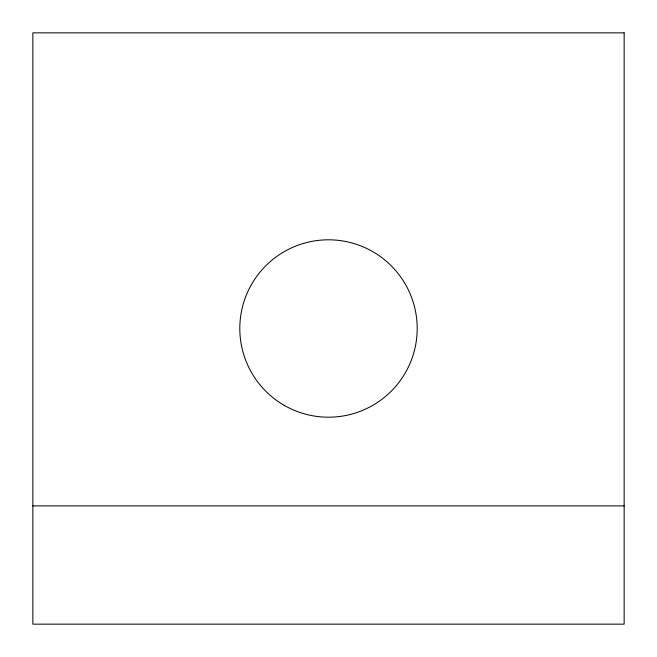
<?xml version="1.0" encoding="UTF-8"?>
<svg xmlns="http://www.w3.org/2000/svg" width="657" height="657" viewBox="0 0 657 657"><rect width="100%" height="100%" fill="white"/><g stroke="black" fill="none" stroke-linecap="round" stroke-linejoin="round"><path stroke-width="0.99" d="M32.85 505.89L624.15 505.89M624.15 32.85L32.85 32.85L32.85 624.15L624.15 624.15L624.15 32.85M284.153 405.312A88.695 88.695 0 0 0 417.195 328.5A88.695 88.695 0 0 0 284.153 251.688A88.695 88.695 0 0 0 284.153 405.312"/></g></svg>
